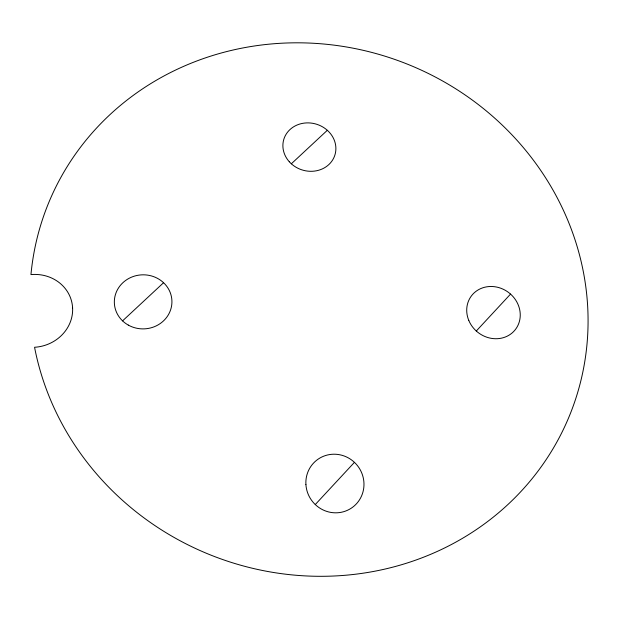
<?xml version="1.0" encoding="UTF-8"?>
<svg xmlns="http://www.w3.org/2000/svg" width="619" height="619" viewBox="0 0 619 619"><rect width="100%" height="100%" fill="white"/><g stroke="black" fill="none" stroke-linecap="round" stroke-linejoin="round"><path stroke-width="0.93" d="M315.264 504.555L354.432 462.347M476.29 331.018L510.551 294.087M122.57 320.874L163.563 282.721M291.332 163.795L327.327 130.292M72.601 307.953A39.384 36.32 -12.6 0 0 30.95 274.588A281.328 264.414 21.5 0 1 448.055 84.122A281.328 264.414 21.5 0 1 470.37 533.508A281.328 264.414 21.5 0 1 34.563 347.274A39.384 36.32 -12.6 0 0 72.601 307.953M305.91 484.445A29.604 28.768 53.6 0 0 350.911 508.423A29.604 28.768 53.6 0 0 347.94 457.681A29.604 28.768 53.6 0 0 305.91 484.445M468.792 320.456A27.685 25.17 37.6 0 0 514.791 330.275A27.685 25.17 37.6 0 0 496.864 287.1A27.685 25.17 37.6 0 0 468.792 320.456M289.297 161.752A26.725 23.971 16.9 0 0 334.399 156.468A26.725 23.971 16.9 0 0 304.471 123.073A26.725 23.971 16.9 0 0 289.297 161.752M128.311 325.099A28.799 27.035 -2 0 0 171.927 302.196A28.799 27.035 -2 0 0 129.162 278.271A28.799 27.035 -2 0 0 128.311 325.099"/></g></svg>
